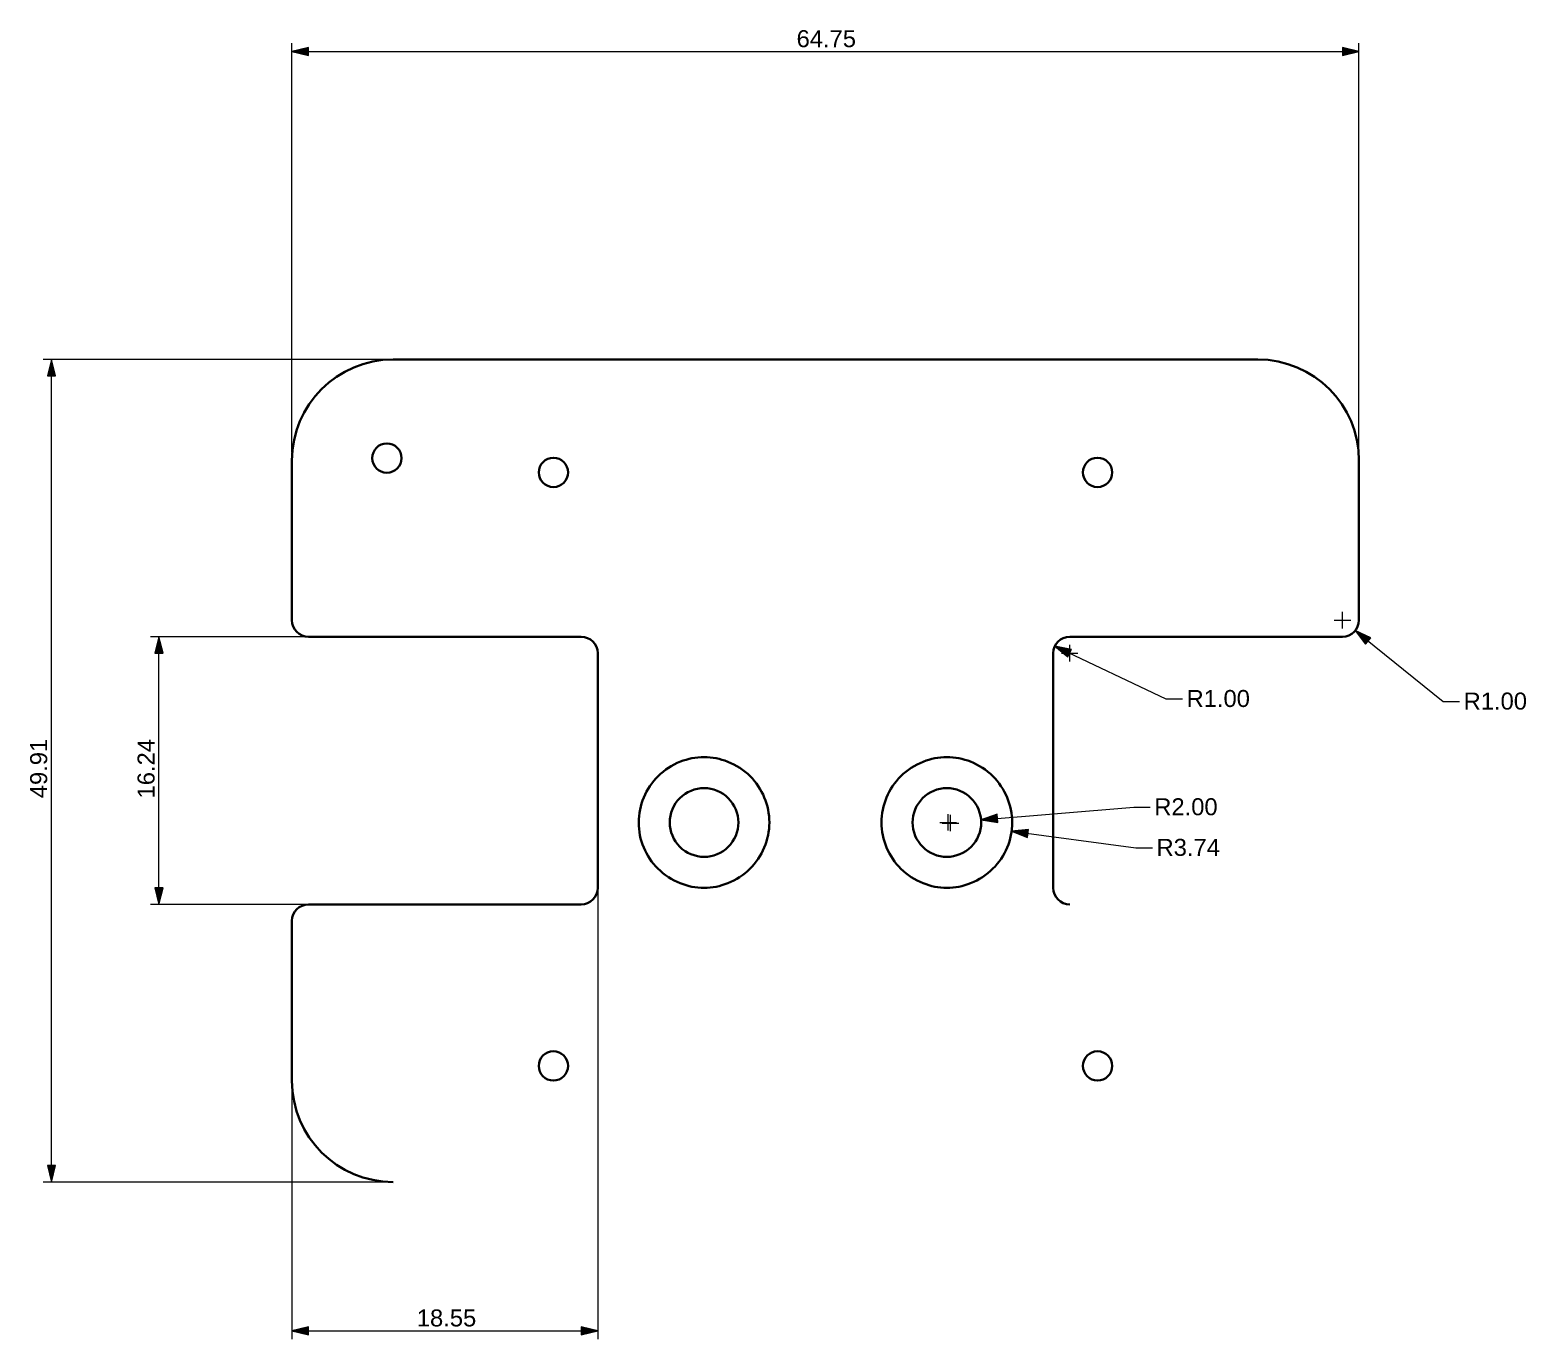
# Model space of a CAD drawing. Header units: inches. Extents: x -7.8 to 10.9, y -9.3 to 8.2.
# Drawn here: x -7.762 to -4.187, y 5.034 to 8.161 of the extents above; entities that cross this region are included whole.
import ezdxf

# ---------------------------------------------------------------- set-up
doc = ezdxf.new("R2010")
doc.units = ezdxf.units.IN
doc.header["$MEASUREMENT"] = 0
doc.layers.add('$DDT_AUDIT_GENERATED_(950)', color=7, linetype='Continuous')
doc.layers.add('Layer 03', color=7, linetype='Continuous')

# ---------------------------------------------------------------- blocks, each defined once
blk = doc.blocks.new('block 3')
at = {"layer": 'Layer 03', "color": 5, "true_color": 0x0000ff, "insert": (-4.9986, 6.5436), "char_height": 0.040611, "attachment_point": 7}
blk.add_mtext('\\fArial|b0|i0|c0|p34;\\W1;R1.00', dxfattribs=at)
blk = doc.blocks.new('block 2')
at = {"layer": 'Layer 03', "true_color": 0x0000ff}
h = blk.add_hatch(color=5, dxfattribs=at)
h.dxf.hatch_style = 2
h.paths.add_polyline_path([(-5.3134, 6.6896), (-5.282, 6.6638), (-5.2736, 6.6816)])
at = {"layer": 'Layer 03', "color": 5, "lineweight": 5, "true_color": 0x0000ff}
for points in [[(-5.3134, 6.6896), (-5.0478, 6.5633)], [(-5.2778, 6.653), (-5.2778, 6.6923)], [(-5.2975, 6.6727), (-5.2581, 6.6727)], [(-5.0478, 6.5633), (-5.0084, 6.5633)]]:
    blk.add_lwpolyline(points, dxfattribs=at)
at = {"layer": 'Layer 03', "lineweight": 0}
blk.add_lwpolyline([(-5.3134, 6.6896), (-5.282, 6.6638), (-5.2736, 6.6816), (-5.3134, 6.6896)], dxfattribs=at)
at = {"layer": 'Layer 03'}
blk.add_blockref('block 3', (0, 0), dxfattribs=at)
blk = doc.blocks.new('block 5')
at = {"layer": 'Layer 03', "color": 5, "true_color": 0x0000ff, "insert": (-4.3366, 6.5374), "char_height": 0.040611, "attachment_point": 7}
blk.add_mtext('\\fArial|b0|i0|c0|p34;\\W1;R1.00', dxfattribs=at)
blk = doc.blocks.new('block 4')
at = {"layer": 'Layer 03', "true_color": 0x0000ff}
h = blk.add_hatch(color=5, dxfattribs=at)
h.dxf.hatch_style = 2
h.paths.add_polyline_path([(-4.5955, 6.7266), (-4.571, 6.6942), (-4.5587, 6.7096)])
at = {"layer": 'Layer 03', "color": 5, "lineweight": 5, "true_color": 0x0000ff}
for points in [[(-4.6261, 6.7317), (-4.6261, 6.7711)], [(-4.6458, 6.7514), (-4.6064, 6.7514)], [(-4.5955, 6.7266), (-4.3858, 6.5571)], [(-4.3858, 6.5571), (-4.3464, 6.5571)]]:
    blk.add_lwpolyline(points, dxfattribs=at)
at = {"layer": 'Layer 03', "lineweight": 0}
blk.add_lwpolyline([(-4.5955, 6.7266), (-4.571, 6.6942), (-4.5587, 6.7096), (-4.5955, 6.7266)], dxfattribs=at)
at = {"layer": 'Layer 03'}
blk.add_blockref('block 5', (0, 0), dxfattribs=at)
blk = doc.blocks.new('block 7')
at = {"layer": 'Layer 03', "color": 5, "true_color": 0x0000ff, "insert": (-7.4636, 6.3257), "char_height": 0.040611, "attachment_point": 7, "rotation": 90}
blk.add_mtext('\\fArial|b0|i0|c0|p34;\\W1;16.24', dxfattribs=at)
blk = doc.blocks.new('block 6')
at = {"layer": 'Layer 03', "true_color": 0x0000ff}
h = blk.add_hatch(color=5, dxfattribs=at)
h.dxf.hatch_style = 2
h.paths.add_polyline_path([(-7.4538, 6.712), (-7.4636, 6.6727), (-7.4439, 6.6727)])
h = blk.add_hatch(color=5, dxfattribs=at)
h.dxf.hatch_style = 2
h.paths.add_polyline_path([(-7.4538, 6.0727), (-7.4439, 6.112), (-7.4636, 6.112)])
at = {"layer": 'Layer 03', "color": 5, "lineweight": 5, "true_color": 0x0000ff}
for points in [[(-6.7904, 6.712), (-7.4735, 6.712)], [(-7.4538, 6.0727), (-7.4538, 6.712)], [(-6.7904, 6.0727), (-7.4735, 6.0727)]]:
    blk.add_lwpolyline(points, dxfattribs=at)
at = {"layer": 'Layer 03', "lineweight": 0}
for points in [[(-7.4538, 6.712), (-7.4636, 6.6727), (-7.4439, 6.6727), (-7.4538, 6.712)], [(-7.4538, 6.0727), (-7.4439, 6.112), (-7.4636, 6.112), (-7.4538, 6.0727)]]:
    blk.add_lwpolyline(points, dxfattribs=at)
at = {"layer": 'Layer 03'}
blk.add_blockref('block 7', (0, 0), dxfattribs=at)
blk = doc.blocks.new('block 9')
at = {"layer": 'Layer 03', "color": 5, "true_color": 0x0000ff, "insert": (-7.7202, 6.3263), "char_height": 0.040611, "attachment_point": 7, "rotation": 90}
blk.add_mtext('\\fArial|b0|i0|c0|p34;\\W1;49.91', dxfattribs=at)
blk = doc.blocks.new('block 8')
at = {"layer": 'Layer 03', "true_color": 0x0000ff}
h = blk.add_hatch(color=5, dxfattribs=at)
h.dxf.hatch_style = 2
h.paths.add_polyline_path([(-7.7103, 7.3743), (-7.7201, 7.3349), (-7.7005, 7.3349)])
h = blk.add_hatch(color=5, dxfattribs=at)
h.dxf.hatch_style = 2
h.paths.add_polyline_path([(-7.7103, 5.4094), (-7.7005, 5.4487), (-7.7201, 5.4487)])
at = {"layer": 'Layer 03', "color": 5, "lineweight": 5, "true_color": 0x0000ff}
for points in [[(-6.9141, 7.3743), (-7.73, 7.3743)], [(-7.7103, 5.4094), (-7.7103, 7.3743)], [(-6.9141, 5.4094), (-7.73, 5.4094)]]:
    blk.add_lwpolyline(points, dxfattribs=at)
at = {"layer": 'Layer 03', "lineweight": 0}
for points in [[(-7.7103, 7.3743), (-7.7201, 7.3349), (-7.7005, 7.3349), (-7.7103, 7.3743)], [(-7.7103, 5.4094), (-7.7005, 5.4487), (-7.7201, 5.4487), (-7.7103, 5.4094)]]:
    blk.add_lwpolyline(points, dxfattribs=at)
at = {"layer": 'Layer 03'}
blk.add_blockref('block 9', (0, 0), dxfattribs=at)
blk = doc.blocks.new('block 11')
at = {"layer": 'Layer 03', "color": 5, "true_color": 0x0000ff, "insert": (-5.9303, 8.1197), "char_height": 0.040611, "attachment_point": 7}
blk.add_mtext('\\fArial|b0|i0|c0|p34;\\W1;64.75', dxfattribs=at)
blk = doc.blocks.new('block 10')
at = {"layer": 'Layer 03', "true_color": 0x0000ff}
h = blk.add_hatch(color=5, dxfattribs=at)
h.dxf.hatch_style = 2
h.paths.add_polyline_path([(-7.1359, 8.1098), (-7.0966, 8.1), (-7.0966, 8.1197)])
h = blk.add_hatch(color=5, dxfattribs=at)
h.dxf.hatch_style = 2
h.paths.add_polyline_path([(-4.5867, 8.1098), (-4.6261, 8.1197), (-4.6261, 8.1)])
at = {"layer": 'Layer 03', "color": 5, "lineweight": 5, "true_color": 0x0000ff}
for points in [[(-7.1359, 7.1525), (-7.1359, 8.1295)], [(-4.5867, 7.1525), (-4.5867, 8.1295)], [(-7.1359, 8.1098), (-4.5867, 8.1098)]]:
    blk.add_lwpolyline(points, dxfattribs=at)
at = {"layer": 'Layer 03', "lineweight": 0}
for points in [[(-7.1359, 8.1098), (-7.0966, 8.1), (-7.0966, 8.1197), (-7.1359, 8.1098)], [(-4.5867, 8.1098), (-4.6261, 8.1197), (-4.6261, 8.1), (-4.5867, 8.1098)]]:
    blk.add_lwpolyline(points, dxfattribs=at)
at = {"layer": 'Layer 03'}
blk.add_blockref('block 11', (0, 0), dxfattribs=at)
blk = doc.blocks.new('block 13')
at = {"layer": 'Layer 03', "color": 5, "true_color": 0x0000ff, "insert": (-6.8376, 5.0639), "char_height": 0.040611, "attachment_point": 7}
blk.add_mtext('\\fArial|b0|i0|c0|p34;\\W1;18.55', dxfattribs=at)
blk = doc.blocks.new('block 12')
at = {"layer": 'Layer 03', "true_color": 0x0000ff}
h = blk.add_hatch(color=5, dxfattribs=at)
h.dxf.hatch_style = 2
h.paths.add_polyline_path([(-7.1359, 5.054), (-7.0966, 5.0442), (-7.0966, 5.0639)])
h = blk.add_hatch(color=5, dxfattribs=at)
h.dxf.hatch_style = 2
h.paths.add_polyline_path([(-6.4055, 5.054), (-6.4448, 5.0639), (-6.4448, 5.0442)])
at = {"layer": 'Layer 03', "color": 5, "lineweight": 5, "true_color": 0x0000ff}
for points in [[(-6.4055, 6.2094), (-6.4055, 5.0343)], [(-7.1359, 5.8224), (-7.1359, 5.0343)], [(-7.1359, 5.054), (-6.4055, 5.054)]]:
    blk.add_lwpolyline(points, dxfattribs=at)
at = {"layer": 'Layer 03', "lineweight": 0}
for points in [[(-7.1359, 5.054), (-7.0966, 5.0442), (-7.0966, 5.0639), (-7.1359, 5.054)], [(-6.4055, 5.054), (-6.4448, 5.0639), (-6.4448, 5.0442), (-6.4055, 5.054)]]:
    blk.add_lwpolyline(points, dxfattribs=at)
at = {"layer": 'Layer 03'}
blk.add_blockref('block 13', (0, 0), dxfattribs=at)
blk = doc.blocks.new('block 15')
at = {"layer": 'Layer 03', "color": 5, "true_color": 0x0000ff, "insert": (-5.0703, 6.188), "char_height": 0.040611, "attachment_point": 7}
blk.add_mtext('\\fArial|b0|i0|c0|p34;\\W1;R3.74', dxfattribs=at)
blk = doc.blocks.new('block 14')
at = {"layer": 'Layer 03', "true_color": 0x0000ff}
h = blk.add_hatch(color=5, dxfattribs=at)
h.dxf.hatch_style = 2
h.paths.add_polyline_path([(-5.4165, 6.2474), (-5.3788, 6.2324), (-5.3762, 6.2519)])
at = {"layer": 'Layer 03', "color": 5, "lineweight": 5, "true_color": 0x0000ff}
for points in [[(-5.5824, 6.2669), (-5.543, 6.2669)], [(-5.5627, 6.2472), (-5.5627, 6.2866)], [(-5.4165, 6.2474), (-5.1195, 6.2077)], [(-5.1195, 6.2077), (-5.0801, 6.2077)]]:
    blk.add_lwpolyline(points, dxfattribs=at)
at = {"layer": 'Layer 03', "lineweight": 0}
blk.add_lwpolyline([(-5.4165, 6.2474), (-5.3788, 6.2324), (-5.3762, 6.2519), (-5.4165, 6.2474)], dxfattribs=at)
at = {"layer": 'Layer 03'}
blk.add_blockref('block 15', (0, 0), dxfattribs=at)
blk = doc.blocks.new('block 17')
at = {"layer": 'Layer 03', "color": 5, "true_color": 0x0000ff, "insert": (-5.0757, 6.285), "char_height": 0.040611, "attachment_point": 7}
blk.add_mtext('\\fArial|b0|i0|c0|p34;\\W1;R2.00', dxfattribs=at)
blk = doc.blocks.new('block 16')
at = {"layer": 'Layer 03', "true_color": 0x0000ff}
h = blk.add_hatch(color=5, dxfattribs=at)
h.dxf.hatch_style = 2
h.paths.add_polyline_path([(-5.4895, 6.2749), (-5.4495, 6.2683), (-5.4511, 6.2879)])
at = {"layer": 'Layer 03', "color": 5, "lineweight": 5, "true_color": 0x0000ff}
for points in [[(-5.4895, 6.2749), (-5.1249, 6.3047)], [(-5.1249, 6.3047), (-5.0855, 6.3047)], [(-5.5878, 6.2685), (-5.5484, 6.2685)], [(-5.5681, 6.2488), (-5.5681, 6.2882)]]:
    blk.add_lwpolyline(points, dxfattribs=at)
at = {"layer": 'Layer 03', "lineweight": 0}
blk.add_lwpolyline([(-5.4895, 6.2749), (-5.4495, 6.2683), (-5.4511, 6.2879), (-5.4895, 6.2749)], dxfattribs=at)
at = {"layer": 'Layer 03'}
blk.add_blockref('block 17', (0, 0), dxfattribs=at)

msp = doc.modelspace()

# ---------------------------------------------------------------- linework, layer by layer
at = {"layer": '$DDT_AUDIT_GENERATED_(950)', "color": 192, "lineweight": 35, "true_color": 0x7d26cd}
for points in [[(-6.8944, 7.3743), (-4.8283, 7.3743)], [(-7.1359, 6.7514), (-7.1359, 7.1328)], [(-4.5867, 7.1328), (-4.5867, 6.7514)], [(-6.4448, 6.712), (-7.0966, 6.712)], [(-4.6261, 6.712), (-5.2778, 6.712)], [(-6.4055, 6.112), (-6.4055, 6.6727)], [(-5.3172, 6.6727), (-5.3172, 6.112)], [(-7.0966, 6.0727), (-6.4448, 6.0727)], [(-7.1359, 5.6509), (-7.1359, 6.0333)]]:
    msp.add_lwpolyline(points, dxfattribs=at)
for points in [[(-7.1359, 7.1328), (-7.1359, 7.2662), (-7.0278, 7.3743), (-6.8944, 7.3743)], [(-4.8283, 7.3743), (-4.6949, 7.3743), (-4.5867, 7.2662), (-4.5867, 7.1328)], [(-7.0966, 6.712), (-7.1183, 6.712), (-7.1359, 6.7297), (-7.1359, 6.7514)], [(-4.5867, 6.7514), (-4.5867, 6.7297), (-4.6043, 6.712), (-4.6261, 6.712)], [(-6.4055, 6.6727), (-6.4055, 6.6944), (-6.4231, 6.712), (-6.4448, 6.712)], [(-5.2778, 6.712), (-5.2996, 6.712), (-5.3172, 6.6944), (-5.3172, 6.6727)], [(-6.4448, 6.0727), (-6.4231, 6.0727), (-6.4055, 6.0903), (-6.4055, 6.112)], [(-5.3172, 6.112), (-5.3172, 6.0903), (-5.2996, 6.0727), (-5.2778, 6.0727)], [(-7.1359, 6.0333), (-7.1359, 6.055), (-7.1183, 6.0727), (-7.0966, 6.0727)], [(-6.8944, 5.4094), (-7.0278, 5.4094), (-7.1359, 5.5175), (-7.1359, 5.6509)]]:
    msp.add_open_spline(points, degree=3, dxfattribs=at)
for points, knots in [([(-6.8742, 7.1388), (-6.8742, 7.1581), (-6.8898, 7.1738), (-6.9092, 7.1738), (-6.9285, 7.1738), (-6.9442, 7.1581), (-6.9442, 7.1388), (-6.9442, 7.1194), (-6.9285, 7.1038), (-6.9092, 7.1038), (-6.8898, 7.1038), (-6.8742, 7.1194), (-6.8742, 7.1388)], [0, 0, 0, 0, 1, 1, 1, 2, 2, 2, 3, 3, 3, 4, 4, 4, 4]), ([(-6.4763, 7.1046), (-6.4763, 7.1239), (-6.492, 7.1396), (-6.5113, 7.1396), (-6.5307, 7.1396), (-6.5463, 7.1239), (-6.5463, 7.1046), (-6.5463, 7.0853), (-6.5307, 7.0696), (-6.5113, 7.0696), (-6.492, 7.0696), (-6.4763, 7.0853), (-6.4763, 7.1046)], [0, 0, 0, 0, 1, 1, 1, 2, 2, 2, 3, 3, 3, 4, 4, 4, 4]), ([(-5.1763, 7.1046), (-5.1763, 7.1239), (-5.192, 7.1396), (-5.2113, 7.1396), (-5.2307, 7.1396), (-5.2463, 7.1239), (-5.2463, 7.1046), (-5.2463, 7.0853), (-5.2307, 7.0696), (-5.2113, 7.0696), (-5.192, 7.0696), (-5.1763, 7.0853), (-5.1763, 7.1046)], [0, 0, 0, 0, 1, 1, 1, 2, 2, 2, 3, 3, 3, 4, 4, 4, 4]), ([(-6.3074, 6.2683), (-6.3075, 6.3095), (-6.2903, 6.3503), (-6.2612, 6.3791), (-6.2461, 6.394), (-6.2278, 6.4058), (-6.208, 6.4136), (-6.19, 6.4207), (-6.1707, 6.4245), (-6.1514, 6.4245), (-6.1321, 6.4245), (-6.1128, 6.4206), (-6.0948, 6.4135), (-6.0748, 6.4056), (-6.0564, 6.3938), (-6.0412, 6.3787), (-6.0122, 6.3499), (-5.9953, 6.3091), (-5.9953, 6.2683), (-5.9953, 6.2273), (-6.0125, 6.1863), (-6.0416, 6.1574), (-6.0567, 6.1425), (-6.075, 6.1309), (-6.0948, 6.1231), (-6.1128, 6.116), (-6.1321, 6.1121), (-6.1514, 6.1121), (-6.1707, 6.1121), (-6.19, 6.116), (-6.2081, 6.1231), (-6.228, 6.131), (-6.2463, 6.1429), (-6.2615, 6.158), (-6.2905, 6.1868), (-6.3079, 6.2272), (-6.3074, 6.2683)], [0, 0, 0, 0, 1, 1, 1, 2, 2, 2, 3, 3, 3, 4, 4, 4, 5, 5, 5, 6, 6, 6, 7, 7, 7, 8, 8, 8, 9, 9, 9, 10, 10, 10, 11, 11, 11, 12, 12, 12, 12]), ([(-5.4153, 6.2683), (-5.4151, 6.3095), (-5.4324, 6.3503), (-5.4615, 6.3791), (-5.4766, 6.394), (-5.4948, 6.4058), (-5.5146, 6.4136), (-5.5327, 6.4207), (-5.552, 6.4245), (-5.5713, 6.4245), (-5.5906, 6.4245), (-5.6098, 6.4206), (-5.6279, 6.4135), (-5.6478, 6.4056), (-5.6663, 6.3938), (-5.6815, 6.3787), (-5.7104, 6.3499), (-5.7274, 6.3091), (-5.7274, 6.2683), (-5.7273, 6.2273), (-5.7102, 6.1863), (-5.681, 6.1574), (-5.666, 6.1425), (-5.6477, 6.1309), (-5.6279, 6.1231), (-5.6099, 6.116), (-5.5906, 6.1121), (-5.5713, 6.1121), (-5.552, 6.1121), (-5.5326, 6.116), (-5.5146, 6.1231), (-5.4947, 6.131), (-5.4763, 6.1429), (-5.4611, 6.158), (-5.4321, 6.1868), (-5.4148, 6.2272), (-5.4153, 6.2683)], [0, 0, 0, 0, 1, 1, 1, 2, 2, 2, 3, 3, 3, 4, 4, 4, 5, 5, 5, 6, 6, 6, 7, 7, 7, 8, 8, 8, 9, 9, 9, 10, 10, 10, 11, 11, 11, 12, 12, 12, 12]), ([(-6.2334, 6.2683), (-6.2336, 6.2467), (-6.2245, 6.2254), (-6.2093, 6.2103), (-6.1941, 6.1952), (-6.1727, 6.1862), (-6.1514, 6.1862), (-6.1301, 6.1862), (-6.1088, 6.195), (-6.0937, 6.21), (-6.0784, 6.2252), (-6.0693, 6.2468), (-6.0693, 6.2683), (-6.0693, 6.2898), (-6.0783, 6.3112), (-6.0935, 6.3263), (-6.1086, 6.3415), (-6.13, 6.3504), (-6.1514, 6.3504), (-6.1727, 6.3504), (-6.1939, 6.3416), (-6.2091, 6.3266), (-6.2244, 6.3114), (-6.2335, 6.2899), (-6.2334, 6.2683)], [0, 0, 0, 0, 1, 1, 1, 2, 2, 2, 3, 3, 3, 4, 4, 4, 5, 5, 5, 6, 6, 6, 7, 7, 7, 8, 8, 8, 8]), ([(-5.4893, 6.2683), (-5.489, 6.2467), (-5.4981, 6.2254), (-5.5134, 6.2103), (-5.5286, 6.1952), (-5.5499, 6.1862), (-5.5713, 6.1862), (-5.5925, 6.1862), (-5.6138, 6.195), (-5.629, 6.21), (-5.6443, 6.2252), (-5.6533, 6.2468), (-5.6533, 6.2683), (-5.6533, 6.2898), (-5.6444, 6.3112), (-5.6292, 6.3263), (-5.614, 6.3415), (-5.5926, 6.3504), (-5.5712, 6.3504), (-5.55, 6.3504), (-5.5287, 6.3416), (-5.5136, 6.3266), (-5.4982, 6.3114), (-5.4892, 6.2899), (-5.4893, 6.2683)], [0, 0, 0, 0, 1, 1, 1, 2, 2, 2, 3, 3, 3, 4, 4, 4, 5, 5, 5, 6, 6, 6, 7, 7, 7, 8, 8, 8, 8]), ([(-6.4764, 5.6867), (-6.4764, 5.7061), (-6.4921, 5.7217), (-6.5114, 5.7217), (-6.5307, 5.7217), (-6.5464, 5.7061), (-6.5464, 5.6867), (-6.5464, 5.6674), (-6.5307, 5.6517), (-6.5114, 5.6517), (-6.4921, 5.6517), (-6.4764, 5.6674), (-6.4764, 5.6867)], [0, 0, 0, 0, 1, 1, 1, 2, 2, 2, 3, 3, 3, 4, 4, 4, 4]), ([(-5.1762, 5.6867), (-5.1762, 5.7061), (-5.1919, 5.7217), (-5.2112, 5.7217), (-5.2306, 5.7217), (-5.2462, 5.7061), (-5.2462, 5.6867), (-5.2462, 5.6674), (-5.2306, 5.6517), (-5.2112, 5.6517), (-5.1919, 5.6517), (-5.1762, 5.6674), (-5.1762, 5.6867)], [0, 0, 0, 0, 1, 1, 1, 2, 2, 2, 3, 3, 3, 4, 4, 4, 4])]:
    msp.add_open_spline(points, degree=3, knots=knots, dxfattribs=at)

# ---------------------------------------------------------------- block references
at = {"layer": 'Layer 03'}
for name in ['block 10', 'block 8', 'block 4', 'block 6', 'block 2', 'block 16', 'block 14', 'block 12']:
    msp.add_blockref(name, (0, 0), dxfattribs=at)

doc.saveas('drawing.dxf')
